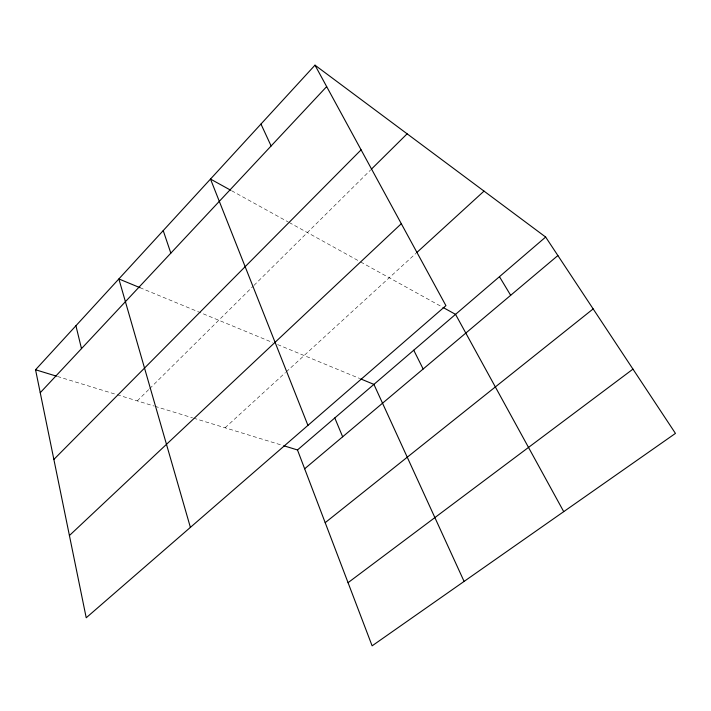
<?xml version="1.0" encoding="UTF-8"?>
<svg xmlns="http://www.w3.org/2000/svg" width="711" height="711" viewBox="0 0 711 711"><rect width="100%" height="100%" fill="white"/><g stroke="black" fill="none" stroke-linecap="round" stroke-linejoin="round"><path stroke-width="0.53" stroke-dasharray="3.56 2.67" d="M137.267 400.897L148.919 389.37M149.692 388.597L253.187 286.178M253.969 285.404L370.529 170.053M225.067 427.782L285.466 372.573M286.284 371.835L415.908 253.365M57.449 376.457L116.16 394.436M117.217 394.756L153.914 405.999M154.954 406.319L192.503 417.81M193.552 418.13L281.654 445.113M140.005 287.688L272.544 342.48M277.637 344.586L359.704 378.51M231.626 190.735L288.222 221.983M289.181 222.507L359.766 261.479M360.708 262.004L442.073 306.921"/><path stroke-width="1.07" d="M314.991 65.163L445.921 305.65L86.218 617.77L35.55 369.756L314.991 65.163L545.657 237.047L675.45 433.399L372.12 645.837L297.482 449.956L283.76 445.753M40.243 392.712L326.66 86.609M53.867 459.43L361.09 149.852M371.302 169.28L407.127 133.828M69.42 535.534L401.306 223.707M416.717 252.618L484.013 191.117M297.482 449.956L545.657 237.047M304.655 468.789L557.886 255.542M325.185 522.674L593.161 308.912M348.052 582.682L632.968 369.125M35.55 369.756L56.4 376.137M140.005 287.688L118.861 278.943L190.388 527.375M360.717 378.927L373.915 384.384L464.096 581.42M230.666 190.21L210.492 179.065L307.934 425.391M443.033 307.454L455.547 314.36L563.725 511.644M499.46 276.686L510.667 295.305M413.74 350.212L423.152 369M260.964 124.052L271.122 145.968M334.792 417.944L342.658 436.785M163.219 230.595L170.836 253.143M75.926 325.745L81.489 348.63"/></g></svg>
